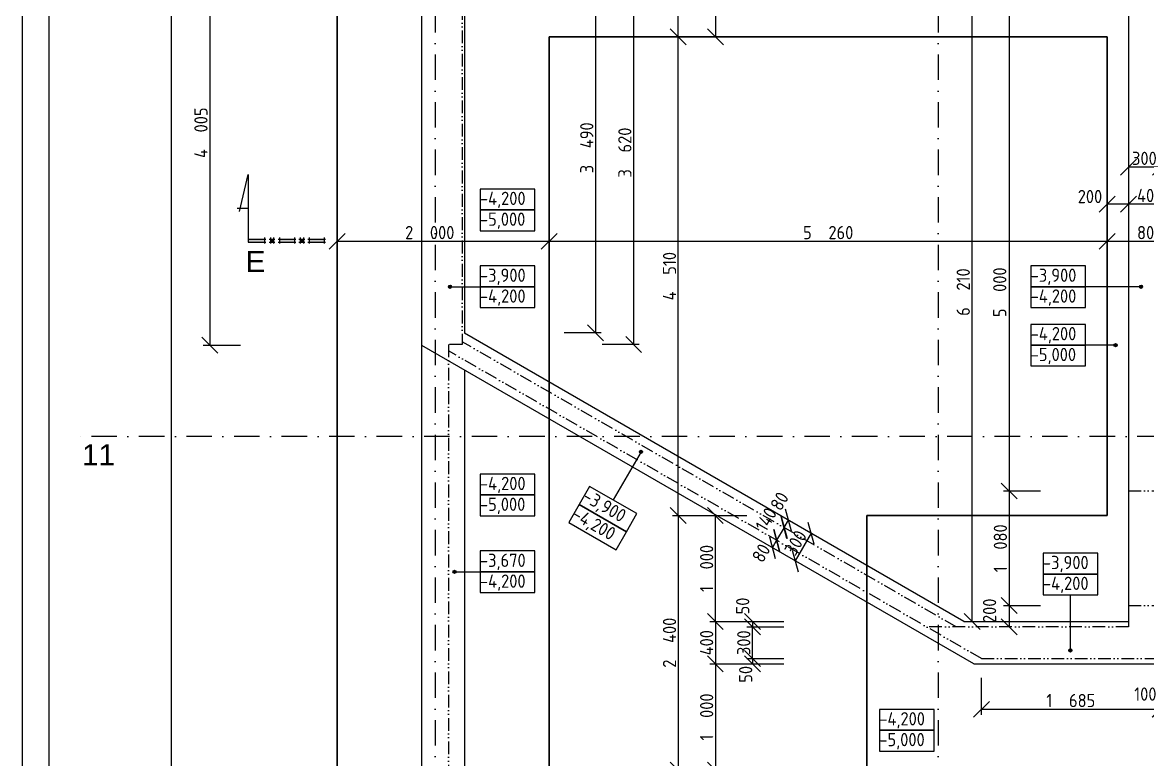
# Model space of a CAD drawing. Extents: x 4511820 to 5180432, y -1526536 to -944957.
# Drawn here: x 5092167 to 5102772, y -1447929 to -1440982 of the extents above; entities that cross this region are included whole.
import ezdxf

# ---------------------------------------------------------------- set-up
doc = ezdxf.new("R2010")
doc.units = 0
doc.header["$MEASUREMENT"] = 0
doc.linetypes.add('ACAD_ISO12W100', pattern=[22, 12, -3, 0.5, -3, 0.5, -3])
doc.linetypes.add('BODKOCIARKOVANA_3', pattern=[5.6, 3, -1.3, 0, -1.3])
doc.layers.get('0').update_dxf_attribs({"linetype": 'CONTINUOUS'})
doc.layers.get('Defpoints').update_dxf_attribs({"color": 61, "linetype": 'CONTINUOUS'})
for name, color, linetype in [('KÓTY', 4, 'CONTINUOUS'), ('MÚRY', 1, 'CONTINUOUS'), ('osi', 253, 'CONTINUOUS'), ('TENKÁ', 7, 'CONTINUOUS')]:
    doc.layers.add(name, color=color, linetype=linetype)
doc.styles.add('styl1', font='arial.ttf')
doc.styles.add('STYLE1', font='isocp.shx')
doc.dimstyles.new('STANDARD-50', dxfattribs={"dimtxt": 125, "dimasz": 150, "dimexe": 10, "dimexo": 200, "dimgap": 20, "dimtad": 1, "dimdsep": 46, "dimlunit": 6, "dimtxsty": 'STYLE1', "dimblk1": 'OBLIQUE', "dimblk2": 'OBLIQUE', "dimsah": 1, "dimcen": 2.5, "dimse1": 1, "dimse2": 1, "dimadec": 0, "dimazin": 0, "dimtfac": 1, "dimtmove": 1, "dimatfit": 3, "dimldrblk": 'OBLIQUE', "dimfxl": 1, "dimtolj": 1, "dimtzin": 0, "dimarcsym": 0})

# ---------------------------------------------------------------- blocks, each defined once
blk = doc.blocks.new('_OBLIQUE')
at = {"color": 0, "linetype": 'ByBlock'}
blk.add_line((-0.5, -0.5), (0.5, 0.5), dxfattribs=at)
blk = doc.blocks.new('*D37733')
at = {"layer": 'Defpoints', "color": 0}
for p in [(5100127, -1445628), (5098348, -1448028), (5100127, -1448028)]:
    blk.add_point(p, dxfattribs=at)
at = {"layer": 'KÓTY', "color": 0, "lineweight": -2}
blk.add_line((5098348, -1445628), (5098348, -1448028), dxfattribs=at)
at = {"layer": 'KÓTY', "color": 0, "linetype": 'ByBlock', "lineweight": -2, "xscale": 150, "yscale": 150, "zscale": 150}
for p, rotation in [((5098348, -1445628), 90), ((5098348, -1448028), 270)]:
    blk.add_blockref('_OBLIQUE', p, dxfattribs=dict(at, rotation=rotation))
at = {"layer": 'KÓTY', "color": 0, "insert": (5098266, -1446828), "char_height": 125, "attachment_point": 5, "rotation": 90, "style": 'STYLE1'}
blk.add_mtext('\\A1;2ﾠ400', dxfattribs=at)
blk = doc.blocks.new('*D37734')
at = {"layer": 'Defpoints', "color": 0}
for p in [(5098348, -1441118), (5100127, -1441118), (5100127, -1445628)]:
    blk.add_point(p, dxfattribs=at)
at = {"layer": 'KÓTY', "color": 0, "lineweight": -2}
blk.add_line((5098348, -1445628), (5098348, -1441118), dxfattribs=at)
at = {"layer": 'KÓTY', "color": 0, "linetype": 'ByBlock', "lineweight": -2, "xscale": 150, "yscale": 150, "zscale": 150}
for p, rotation in [((5098348, -1441118), 90), ((5098348, -1445628), 270)]:
    blk.add_blockref('_OBLIQUE', p, dxfattribs=dict(at, rotation=rotation))
at = {"layer": 'KÓTY', "color": 0, "insert": (5098266, -1443373), "char_height": 125, "attachment_point": 5, "rotation": 90, "style": 'STYLE1'}
blk.add_mtext('\\A1;4ﾠ510', dxfattribs=at)
blk = doc.blocks.new('*D37735')
at = {"layer": 'Defpoints', "color": 0}
for p in [(5098348, -1439318), (5098348, -1439318), (5098348, -1441118)]:
    blk.add_point(p, dxfattribs=at)
at = {"layer": 'KÓTY', "color": 0, "lineweight": -2}
blk.add_line((5098348, -1441118), (5098348, -1439318), dxfattribs=at)
at = {"layer": 'KÓTY', "color": 0, "linetype": 'ByBlock', "lineweight": -2, "xscale": 150, "yscale": 150, "zscale": 150}
for p, rotation in [((5098348, -1439318), 90), ((5098348, -1441118), 270)]:
    blk.add_blockref('_OBLIQUE', p, dxfattribs=dict(at, rotation=rotation))
at = {"layer": 'KÓTY', "color": 0, "insert": (5098266, -1440218), "char_height": 125, "attachment_point": 5, "rotation": 90, "style": 'STYLE1'}
blk.add_mtext('\\A1;1ﾠ800', dxfattribs=at)
blk = doc.blocks.new('*D37738')
at = {"layer": 'Defpoints', "color": 0}
for p in [(5098698.5, -1440418), (5098698.5, -1441118), (5098698.5, -1441118)]:
    blk.add_point(p, dxfattribs=at)
at = {"layer": 'KÓTY', "color": 0, "lineweight": -2}
blk.add_line((5098698.5, -1440418), (5098698.5, -1441118), dxfattribs=at)
at = {"layer": 'KÓTY', "color": 0, "linetype": 'ByBlock', "lineweight": -2, "xscale": 150, "yscale": 150, "zscale": 150}
for p, rotation in [((5098698.5, -1440418), 90), ((5098698.5, -1441118), 270)]:
    blk.add_blockref('_OBLIQUE', p, dxfattribs=dict(at, rotation=rotation))
at = {"layer": 'KÓTY', "color": 0, "insert": (5098616, -1440768), "char_height": 125, "attachment_point": 5, "rotation": 90, "style": 'STYLE1'}
blk.add_mtext('\\A1;700', dxfattribs=at)
blk = doc.blocks.new('*D37741')
at = {"layer": 'Defpoints', "color": 0}
for p in [(5101041, -1446628), (5098698, -1447028), (5101134, -1447028)]:
    blk.add_point(p, dxfattribs=at)
at = {"layer": 'KÓTY', "color": 0, "lineweight": -2}
blk.add_line((5098698, -1446628), (5098698, -1447028), dxfattribs=at)
at = {"layer": 'KÓTY', "color": 0, "linetype": 'ByBlock', "lineweight": -2, "xscale": 150, "yscale": 150, "zscale": 150}
for p, rotation in [((5098698, -1446628), 90), ((5098698, -1447028), 270)]:
    blk.add_blockref('_OBLIQUE', p, dxfattribs=dict(at, rotation=rotation))
at = {"layer": 'KÓTY', "color": 0, "insert": (5098616, -1446828), "char_height": 125, "attachment_point": 5, "rotation": 90, "style": 'STYLE1'}
blk.add_mtext('\\A1;400', dxfattribs=at)
blk = doc.blocks.new('*D37742')
at = {"layer": 'Defpoints', "color": 0}
for p in [(5101134, -1447028), (5098698, -1448028), (5101134, -1448028)]:
    blk.add_point(p, dxfattribs=at)
at = {"layer": 'KÓTY', "color": 0, "lineweight": -2}
blk.add_line((5098698, -1447028), (5098698, -1448028), dxfattribs=at)
at = {"layer": 'KÓTY', "color": 0, "linetype": 'ByBlock', "lineweight": -2, "xscale": 150, "yscale": 150, "zscale": 150}
for p, rotation in [((5098698, -1447028), 90), ((5098698, -1448028), 270)]:
    blk.add_blockref('_OBLIQUE', p, dxfattribs=dict(at, rotation=rotation))
at = {"layer": 'KÓTY', "color": 0, "insert": (5098616, -1447528), "char_height": 125, "attachment_point": 5, "rotation": 90, "style": 'STYLE1'}
blk.add_mtext('\\A1;1ﾠ000', dxfattribs=at)
blk = doc.blocks.new('*D37743')
at = {"layer": 'Defpoints', "color": 0}
for p in [(5098698, -1445628), (5101041, -1445628), (5101041, -1446628)]:
    blk.add_point(p, dxfattribs=at)
at = {"layer": 'KÓTY', "color": 0, "lineweight": -2}
blk.add_line((5098698, -1446628), (5098698, -1445628), dxfattribs=at)
at = {"layer": 'KÓTY', "color": 0, "linetype": 'ByBlock', "lineweight": -2, "xscale": 150, "yscale": 150, "zscale": 150}
for p, rotation in [((5098698, -1445628), 90), ((5098698, -1446628), 270)]:
    blk.add_blockref('_OBLIQUE', p, dxfattribs=dict(at, rotation=rotation))
at = {"layer": 'KÓTY', "color": 0, "insert": (5098616, -1446128), "char_height": 125, "attachment_point": 5, "rotation": 90, "style": 'STYLE1'}
blk.add_mtext('\\A1;1ﾠ000', dxfattribs=at)
blk = doc.blocks.new('*D37744')
at = {"layer": 'Defpoints', "color": 0}
for p in [(5099048, -1446678), (5101207, -1446678), (5101207, -1446978)]:
    blk.add_point(p, dxfattribs=at)
at = {"layer": 'KÓTY', "color": 0, "lineweight": -2}
blk.add_line((5099048, -1446978), (5099048, -1446678), dxfattribs=at)
at = {"layer": 'KÓTY', "color": 0, "linetype": 'ByBlock', "lineweight": -2, "xscale": 150, "yscale": 150, "zscale": 150}
for p, rotation in [((5099048, -1446678), 90), ((5099048, -1446978), 270)]:
    blk.add_blockref('_OBLIQUE', p, dxfattribs=dict(at, rotation=rotation))
at = {"layer": 'KÓTY', "color": 0, "insert": (5098966, -1446828), "char_height": 125, "attachment_point": 5, "rotation": 90, "style": 'STYLE1'}
blk.add_mtext('\\A1;300', dxfattribs=at)
blk = doc.blocks.new('*D37745')
at = {"layer": 'Defpoints', "color": 0}
for p in [(5101207, -1446978), (5099048, -1447028), (5101207, -1447028)]:
    blk.add_point(p, dxfattribs=at)
at = {"layer": 'KÓTY', "color": 0, "lineweight": -2}
blk.add_line((5099048, -1446978), (5099048, -1447028), dxfattribs=at)
at = {"layer": 'KÓTY', "color": 0, "linetype": 'ByBlock', "lineweight": -2, "xscale": 150, "yscale": 150, "zscale": 150}
for p, rotation in [((5099048, -1446978), 90), ((5099048, -1447028), 270)]:
    blk.add_blockref('_OBLIQUE', p, dxfattribs=dict(at, rotation=rotation))
at = {"layer": 'KÓTY', "color": 0, "insert": (5098984, -1447126), "char_height": 125, "attachment_point": 5, "rotation": 90, "style": 'STYLE1'}
blk.add_mtext('\\A1;50', dxfattribs=at)
blk = doc.blocks.new('*D37746')
at = {"layer": 'Defpoints', "color": 0}
for p in [(5099048, -1446678), (5101041, -1446628), (5101041, -1446678)]:
    blk.add_point(p, dxfattribs=at)
at = {"layer": 'KÓTY', "color": 0, "lineweight": -2}
blk.add_line((5099048, -1446628), (5099048, -1446678), dxfattribs=at)
at = {"layer": 'KÓTY', "color": 0, "linetype": 'ByBlock', "lineweight": -2, "xscale": 150, "yscale": 150, "zscale": 150}
for p, rotation in [((5099048, -1446628), 90), ((5099048, -1446678), 270)]:
    blk.add_blockref('_OBLIQUE', p, dxfattribs=dict(at, rotation=rotation))
at = {"layer": 'KÓTY', "color": 0, "insert": (5098956, -1446482), "char_height": 125, "attachment_point": 5, "rotation": 90, "style": 'STYLE1'}
blk.add_mtext('\\A1;50', dxfattribs=at)
blk = doc.blocks.new('*D37749')
at = {"layer": 'Defpoints', "color": 0}
for p in [(5102392.5, -1443045), (5102392.5, -1443045), (5103192.5, -1443458)]:
    blk.add_point(p, dxfattribs=at)
at = {"layer": 'KÓTY', "color": 0, "lineweight": -2}
blk.add_line((5103192.5, -1443045), (5102392.5, -1443045), dxfattribs=at)
at = {"layer": 'KÓTY', "color": 0, "linetype": 'ByBlock', "lineweight": -2, "xscale": 150, "yscale": 150, "zscale": 150, "rotation": 180}
blk.add_blockref('_OBLIQUE', (5102392.5, -1443045), dxfattribs=at)
at = {"layer": 'KÓTY', "color": 0, "linetype": 'ByBlock', "lineweight": -2, "xscale": 150, "yscale": 150, "zscale": 150}
blk.add_blockref('_OBLIQUE', (5103192.5, -1443045), dxfattribs=at)
at = {"layer": 'KÓTY', "color": 0, "insert": (5102792.5, -1442962.5), "char_height": 125, "attachment_point": 5, "style": 'STYLE1'}
blk.add_mtext('\\A1;800', dxfattribs=at)
blk = doc.blocks.new('*D37750')
at = {"layer": 'Defpoints', "color": 0}
for p in [(5097132, -1443045), (5097132, -1443045), (5102392, -1443045)]:
    blk.add_point(p, dxfattribs=at)
at = {"layer": 'KÓTY', "color": 0, "lineweight": -2}
blk.add_line((5102392, -1443045), (5097132, -1443045), dxfattribs=at)
at = {"layer": 'KÓTY', "color": 0, "linetype": 'ByBlock', "lineweight": -2, "xscale": 150, "yscale": 150, "zscale": 150, "rotation": 180}
blk.add_blockref('_OBLIQUE', (5097132, -1443045), dxfattribs=at)
at = {"layer": 'KÓTY', "color": 0, "linetype": 'ByBlock', "lineweight": -2, "xscale": 150, "yscale": 150, "zscale": 150}
blk.add_blockref('_OBLIQUE', (5102392, -1443045), dxfattribs=at)
at = {"layer": 'KÓTY', "color": 0, "insert": (5099762, -1442962), "char_height": 125, "attachment_point": 5, "style": 'STYLE1'}
blk.add_mtext('\\A1;5ﾠ260', dxfattribs=at)
blk = doc.blocks.new('*D37751')
at = {"layer": 'Defpoints', "color": 0}
for p in [(5095132, -1443045), (5095132, -1443045), (5097132, -1443045)]:
    blk.add_point(p, dxfattribs=at)
at = {"layer": 'KÓTY', "color": 0, "lineweight": -2}
blk.add_line((5097132, -1443045), (5095132, -1443045), dxfattribs=at)
at = {"layer": 'KÓTY', "color": 0, "linetype": 'ByBlock', "lineweight": -2, "xscale": 150, "yscale": 150, "zscale": 150, "rotation": 180}
blk.add_blockref('_OBLIQUE', (5095132, -1443045), dxfattribs=at)
at = {"layer": 'KÓTY', "color": 0, "linetype": 'ByBlock', "lineweight": -2, "xscale": 150, "yscale": 150, "zscale": 150}
blk.add_blockref('_OBLIQUE', (5097132, -1443045), dxfattribs=at)
at = {"layer": 'KÓTY', "color": 0, "insert": (5096006, -1442962), "char_height": 125, "attachment_point": 5, "style": 'STYLE1'}
blk.add_mtext('\\A1;2ﾠ000', dxfattribs=at)
blk = doc.blocks.new('*D37759')
at = {"layer": 'Defpoints', "color": 0}
for p in [(5095940, -1440018), (5093932, -1444023), (5095940, -1444023)]:
    blk.add_point(p, dxfattribs=at)
at = {"layer": 'KÓTY', "color": 0, "lineweight": -2, "ltscale": 25}
blk.add_line((5093932, -1440018), (5093932, -1444023), dxfattribs=at)
at = {"layer": 'KÓTY', "color": 0, "linetype": 'ByBlock', "lineweight": -2, "xscale": 150, "yscale": 150, "zscale": 150}
for p, rotation in [((5093932, -1440018), 90), ((5093932, -1444023), 270)]:
    blk.add_blockref('_OBLIQUE', p, dxfattribs=dict(at, rotation=rotation))
at = {"layer": 'KÓTY', "color": 0, "insert": (5093849, -1442021), "char_height": 125, "attachment_point": 5, "rotation": 90, "style": 'STYLE1'}
blk.add_mtext('\\A1;4ﾠ005', dxfattribs=at)
blk = doc.blocks.new('*D37763')
at = {"layer": 'Defpoints', "color": 0}
for p in [(5101132, -1447028), (5102992, -1447028), (5101132, -1448629)]:
    blk.add_point(p, dxfattribs=at)
at = {"layer": 'KÓTY', "color": 0, "lineweight": -2}
blk.add_line((5102992, -1448629), (5101132, -1448629), dxfattribs=at)
at = {"layer": 'KÓTY', "color": 0, "linetype": 'ByBlock', "lineweight": -2, "xscale": 150, "yscale": 150, "zscale": 150, "rotation": 180}
blk.add_blockref('_OBLIQUE', (5101132, -1448629), dxfattribs=at)
at = {"layer": 'KÓTY', "color": 0, "linetype": 'ByBlock', "lineweight": -2, "xscale": 150, "yscale": 150, "zscale": 150}
blk.add_blockref('_OBLIQUE', (5102992, -1448629), dxfattribs=at)
at = {"layer": 'KÓTY', "color": 0, "insert": (5102062, -1448547), "char_height": 125, "attachment_point": 5, "style": 'STYLE1'}
blk.add_mtext('\\A1;1ﾠ860', dxfattribs=at)
blk = doc.blocks.new('*D37765')
at = {"layer": 'Defpoints', "color": 0}
for p in [(5101206, -1446978), (5102891, -1446978), (5101206, -1447456)]:
    blk.add_point(p, dxfattribs=at)
at = {"layer": 'KÓTY', "color": 0, "lineweight": -2}
blk.add_line((5102891, -1447456), (5101206, -1447456), dxfattribs=at)
at = {"layer": 'KÓTY', "color": 0, "linetype": 'ByBlock', "lineweight": -2, "xscale": 150, "yscale": 150, "zscale": 150, "rotation": 180}
blk.add_blockref('_OBLIQUE', (5101206, -1447456), dxfattribs=at)
at = {"layer": 'KÓTY', "color": 0, "linetype": 'ByBlock', "lineweight": -2, "xscale": 150, "yscale": 150, "zscale": 150}
blk.add_blockref('_OBLIQUE', (5102891, -1447456), dxfattribs=at)
at = {"layer": 'KÓTY', "color": 0, "insert": (5102049, -1447373), "char_height": 125, "attachment_point": 5, "style": 'STYLE1'}
blk.add_mtext('\\A1;1ﾠ685', dxfattribs=at)
blk = doc.blocks.new('*D37766')
at = {"layer": 'Defpoints', "color": 0}
for p in [(5102892.5, -1446978), (5102992.5, -1446978), (5102992.5, -1447455.5)]:
    blk.add_point(p, dxfattribs=at)
at = {"layer": 'KÓTY', "color": 0, "lineweight": -2}
blk.add_line((5102892.5, -1447455.5), (5102992.5, -1447455.5), dxfattribs=at)
at = {"layer": 'KÓTY', "color": 0, "linetype": 'ByBlock', "lineweight": -2, "xscale": 150, "yscale": 150, "zscale": 150, "rotation": 180}
blk.add_blockref('_OBLIQUE', (5102892.5, -1447455.5), dxfattribs=at)
at = {"layer": 'KÓTY', "color": 0, "linetype": 'ByBlock', "lineweight": -2, "xscale": 150, "yscale": 150, "zscale": 150}
blk.add_blockref('_OBLIQUE', (5102992.5, -1447455.5), dxfattribs=at)
at = {"layer": 'KÓTY', "color": 0, "insert": (5102751.5, -1447312), "char_height": 125, "attachment_point": 5, "style": 'STYLE1'}
blk.add_mtext('\\A1;100', dxfattribs=at)
blk = doc.blocks.new('*D37769')
at = {"layer": 'Defpoints', "color": 0}
for p in [(5101118, -1440418), (5102242, -1440418), (5102242, -1446628)]:
    blk.add_point(p, dxfattribs=at)
at = {"layer": 'KÓTY', "color": 0, "lineweight": -2}
blk.add_line((5101118, -1446628), (5101118, -1440418), dxfattribs=at)
at = {"layer": 'KÓTY', "color": 0, "linetype": 'ByBlock', "lineweight": -2, "xscale": 150, "yscale": 150, "zscale": 150}
for p, rotation in [((5101118, -1440418), 90), ((5101118, -1446628), 270)]:
    blk.add_blockref('_OBLIQUE', p, dxfattribs=dict(at, rotation=rotation))
at = {"layer": 'KÓTY', "color": 0, "insert": (5101035, -1443523), "char_height": 125, "attachment_point": 5, "rotation": 90, "style": 'STYLE1'}
blk.add_mtext('\\A1;6ﾠ210', dxfattribs=at)
blk = doc.blocks.new('*D37770')
at = {"layer": 'Defpoints', "color": 0}
for p in [(5102592, -1440398), (5101468, -1445398), (5102592, -1445398)]:
    blk.add_point(p, dxfattribs=at)
at = {"layer": 'KÓTY', "color": 0, "lineweight": -2}
blk.add_line((5101468, -1440398), (5101468, -1445398), dxfattribs=at)
at = {"layer": 'KÓTY', "color": 0, "linetype": 'ByBlock', "lineweight": -2, "xscale": 150, "yscale": 150, "zscale": 150}
for p, rotation in [((5101468, -1440398), 90), ((5101468, -1445398), 270)]:
    blk.add_blockref('_OBLIQUE', p, dxfattribs=dict(at, rotation=rotation))
at = {"layer": 'KÓTY', "color": 0, "insert": (5101379, -1443525), "char_height": 125, "attachment_point": 5, "rotation": 90, "style": 'STYLE1'}
blk.add_mtext('\\A1;5ﾠ000', dxfattribs=at)
blk = doc.blocks.new('*D37771')
at = {"layer": 'Defpoints', "color": 0}
for p in [(5102592, -1445398), (5101468, -1446478), (5102592, -1446478)]:
    blk.add_point(p, dxfattribs=at)
at = {"layer": 'KÓTY', "color": 0, "lineweight": -2}
blk.add_line((5101468, -1445398), (5101468, -1446478), dxfattribs=at)
at = {"layer": 'KÓTY', "color": 0, "linetype": 'ByBlock', "lineweight": -2, "xscale": 150, "yscale": 150, "zscale": 150}
for p, rotation in [((5101468, -1445398), 90), ((5101468, -1446478), 270)]:
    blk.add_blockref('_OBLIQUE', p, dxfattribs=dict(at, rotation=rotation))
at = {"layer": 'KÓTY', "color": 0, "insert": (5101385, -1445938), "char_height": 125, "attachment_point": 5, "rotation": 90, "style": 'STYLE1'}
blk.add_mtext('\\A1;1ﾠ080', dxfattribs=at)
blk = doc.blocks.new('*D37772')
at = {"layer": 'Defpoints', "color": 0}
for p in [(5102592, -1446478), (5101468, -1446678), (5102592, -1446678)]:
    blk.add_point(p, dxfattribs=at)
at = {"layer": 'KÓTY', "color": 0, "lineweight": -2}
blk.add_line((5101468, -1446478), (5101468, -1446678), dxfattribs=at)
at = {"layer": 'KÓTY', "color": 0, "linetype": 'ByBlock', "lineweight": -2, "xscale": 150, "yscale": 150, "zscale": 150}
for p, rotation in [((5101468, -1446478), 90), ((5101468, -1446678), 270)]:
    blk.add_blockref('_OBLIQUE', p, dxfattribs=dict(at, rotation=rotation))
at = {"layer": 'KÓTY', "color": 0, "insert": (5101283, -1446527), "char_height": 125, "attachment_point": 5, "rotation": 90, "style": 'STYLE1'}
blk.add_mtext('\\A1;200', dxfattribs=at)
blk = doc.blocks.new('*D37773')
at = {"layer": 'Defpoints', "color": 0}
for p in [(5096332, -1440418), (5096332, -1443908), (5097569, -1443908)]:
    blk.add_point(p, dxfattribs=at)
at = {"layer": 'KÓTY', "color": 0, "lineweight": -2}
blk.add_line((5097569, -1440418), (5097569, -1443908), dxfattribs=at)
at = {"layer": 'KÓTY', "color": 0, "linetype": 'ByBlock', "lineweight": -2, "xscale": 150, "yscale": 150, "zscale": 150}
for p, rotation in [((5097569, -1440418), 90), ((5097569, -1443908), 270)]:
    blk.add_blockref('_OBLIQUE', p, dxfattribs=dict(at, rotation=rotation))
at = {"layer": 'KÓTY', "color": 0, "insert": (5097486, -1442163), "char_height": 125, "attachment_point": 5, "rotation": 90, "style": 'STYLE1'}
blk.add_mtext('\\A1;3ﾠ490', dxfattribs=at)
blk = doc.blocks.new('*D37774')
at = {"layer": 'Defpoints', "color": 0}
for p in [(5099451, -1446057), (5100127, -1446101), (5099977, -1446360)]:
    blk.add_point(p, dxfattribs=at)
at = {"layer": 'KÓTY', "color": 0, "lineweight": -2}
blk.add_line((5099601, -1445797), (5099451, -1446057), dxfattribs=at)
at = {"layer": 'KÓTY', "color": 0, "linetype": 'ByBlock', "lineweight": -2, "xscale": 150, "yscale": 150, "zscale": 150}
for p, rotation in [((5099601, -1445797), 59.99999999998204), ((5099451, -1446057), 239.999999999982)]:
    blk.add_blockref('_OBLIQUE', p, dxfattribs=dict(at, rotation=rotation))
at = {"layer": 'KÓTY', "color": 0, "insert": (5099455, -1445886), "char_height": 125, "attachment_point": 5, "rotation": 60, "style": 'STYLE1'}
blk.add_mtext('\\A1;300', dxfattribs=at)
blk = doc.blocks.new('*D37776')
at = {"layer": 'Defpoints', "color": 0}
for p in [(5099276, -1445863), (5099561, -1445866), (5099491, -1445987)]:
    blk.add_point(p, dxfattribs=at)
at = {"layer": 'KÓTY', "color": 0, "lineweight": -2}
blk.add_line((5099346, -1445742), (5099276, -1445863), dxfattribs=at)
at = {"layer": 'KÓTY', "color": 0, "linetype": 'ByBlock', "lineweight": -2, "xscale": 150, "yscale": 150, "zscale": 150}
for p, rotation in [((5099346, -1445742), 59.99999999998522), ((5099276, -1445863), 239.9999999999852)]:
    blk.add_blockref('_OBLIQUE', p, dxfattribs=dict(at, rotation=rotation))
at = {"layer": 'KÓTY', "color": 0, "insert": (5099176, -1445666), "char_height": 125, "attachment_point": 5, "rotation": 60, "style": 'STYLE1'}
blk.add_mtext('\\A1;140', dxfattribs=at)
blk = doc.blocks.new('*D37777')
at = {"layer": 'Defpoints', "color": 0}
for p in [(5099387, -1445673), (5099601, -1445797), (5099561, -1445866)]:
    blk.add_point(p, dxfattribs=at)
at = {"layer": 'KÓTY', "color": 0, "lineweight": -2}
blk.add_line((5099347, -1445742), (5099387, -1445673), dxfattribs=at)
at = {"layer": 'KÓTY', "color": 0, "linetype": 'ByBlock', "lineweight": -2, "xscale": 150, "yscale": 150, "zscale": 150}
for p, rotation in [((5099347, -1445742), 240.0000000000209), ((5099387, -1445673), 60.00000000002097)]:
    blk.add_blockref('_OBLIQUE', p, dxfattribs=dict(at, rotation=rotation))
at = {"layer": 'KÓTY', "color": 0, "insert": (5099302, -1445494), "char_height": 125, "attachment_point": 5, "rotation": 60, "style": 'STYLE1'}
blk.add_mtext('\\A1;80', dxfattribs=at)
blk = doc.blocks.new('*D37778')
at = {"layer": 'Defpoints', "color": 0}
for p in [(5099236, -1445932), (5099246, -1445938), (5099286, -1445869)]:
    blk.add_point(p, dxfattribs=at)
at = {"layer": 'KÓTY', "color": 0, "lineweight": -2}
blk.add_line((5099276, -1445863), (5099236, -1445932), dxfattribs=at)
at = {"layer": 'KÓTY', "color": 0, "linetype": 'ByBlock', "lineweight": -2, "xscale": 150, "yscale": 150, "zscale": 150}
for p, rotation in [((5099236, -1445932), 240.0000000001043), ((5099276, -1445863), 60.00000000010434)]:
    blk.add_blockref('_OBLIQUE', p, dxfattribs=dict(at, rotation=rotation))
at = {"layer": 'KÓTY', "color": 0, "insert": (5099130, -1445983), "char_height": 125, "attachment_point": 5, "rotation": 60, "style": 'STYLE1'}
blk.add_mtext('\\A1;80', dxfattribs=at)
blk = doc.blocks.new('*D37779')
at = {"layer": 'Defpoints', "color": 0}
for p in [(5096312, -1440398), (5096247, -1444018), (5097928, -1444018)]:
    blk.add_point(p, dxfattribs=at)
at = {"layer": 'KÓTY', "color": 0, "lineweight": -2}
blk.add_line((5097928, -1440398), (5097928, -1444018), dxfattribs=at)
at = {"layer": 'KÓTY', "color": 0, "linetype": 'ByBlock', "lineweight": -2, "xscale": 150, "yscale": 150, "zscale": 150}
for p, rotation in [((5097928, -1440398), 90), ((5097928, -1444018), 270)]:
    blk.add_blockref('_OBLIQUE', p, dxfattribs=dict(at, rotation=rotation))
at = {"layer": 'KÓTY', "color": 0, "insert": (5097845, -1442208), "char_height": 125, "attachment_point": 5, "rotation": 90, "style": 'STYLE1'}
blk.add_mtext('\\A1;3ﾠ620', dxfattribs=at)
blk = doc.blocks.new('*D37782')
at = {"layer": 'Defpoints', "color": 0}
for p in [(5102592.5, -1442695), (5102592.5, -1442695), (5102992.5, -1442695)]:
    blk.add_point(p, dxfattribs=at)
at = {"layer": 'KÓTY', "color": 0, "lineweight": -2}
blk.add_line((5102992.5, -1442695), (5102592.5, -1442695), dxfattribs=at)
at = {"layer": 'KÓTY', "color": 0, "linetype": 'ByBlock', "lineweight": -2, "xscale": 150, "yscale": 150, "zscale": 150, "rotation": 180}
blk.add_blockref('_OBLIQUE', (5102592.5, -1442695), dxfattribs=at)
at = {"layer": 'KÓTY', "color": 0, "linetype": 'ByBlock', "lineweight": -2, "xscale": 150, "yscale": 150, "zscale": 150}
blk.add_blockref('_OBLIQUE', (5102992.5, -1442695), dxfattribs=at)
at = {"layer": 'KÓTY', "color": 0, "insert": (5102792.5, -1442612.5), "char_height": 125, "attachment_point": 5, "style": 'STYLE1'}
blk.add_mtext('\\A1;400', dxfattribs=at)
blk = doc.blocks.new('*D37784')
at = {"layer": 'Defpoints', "color": 0}
for p in [(5102392.5, -1442695), (5102392.5, -1442695), (5102592.5, -1442695)]:
    blk.add_point(p, dxfattribs=at)
at = {"layer": 'KÓTY', "color": 0, "lineweight": -2}
blk.add_line((5102592.5, -1442695), (5102392.5, -1442695), dxfattribs=at)
at = {"layer": 'KÓTY', "color": 0, "linetype": 'ByBlock', "lineweight": -2, "xscale": 150, "yscale": 150, "zscale": 150, "rotation": 180}
blk.add_blockref('_OBLIQUE', (5102392.5, -1442695), dxfattribs=at)
at = {"layer": 'KÓTY', "color": 0, "linetype": 'ByBlock', "lineweight": -2, "xscale": 150, "yscale": 150, "zscale": 150}
blk.add_blockref('_OBLIQUE', (5102592.5, -1442695), dxfattribs=at)
at = {"layer": 'KÓTY', "color": 0, "insert": (5102229.5, -1442622.5), "char_height": 125, "attachment_point": 5, "style": 'STYLE1'}
blk.add_mtext('\\A1;200', dxfattribs=at)
blk = doc.blocks.new('*D37785')
at = {"layer": 'Defpoints', "color": 0}
for p in [(5102592.5, -1442345), (5102592.5, -1442695), (5102892.5, -1442695)]:
    blk.add_point(p, dxfattribs=at)
at = {"layer": 'KÓTY', "color": 0, "lineweight": -2}
blk.add_line((5102892.5, -1442345), (5102592.5, -1442345), dxfattribs=at)
at = {"layer": 'KÓTY', "color": 0, "linetype": 'ByBlock', "lineweight": -2, "xscale": 150, "yscale": 150, "zscale": 150, "rotation": 180}
blk.add_blockref('_OBLIQUE', (5102592.5, -1442345), dxfattribs=at)
at = {"layer": 'KÓTY', "color": 0, "linetype": 'ByBlock', "lineweight": -2, "xscale": 150, "yscale": 150, "zscale": 150}
blk.add_blockref('_OBLIQUE', (5102892.5, -1442345), dxfattribs=at)
at = {"layer": 'KÓTY', "color": 0, "insert": (5102742.5, -1442262.5), "char_height": 125, "attachment_point": 5, "style": 'STYLE1'}
blk.add_mtext('\\A1;300', dxfattribs=at)
blk = doc.blocks.new('*D55220')
at = {"layer": 'Defpoints', "color": 0}
for p in [(5093571, -1439318), (5095932, -1439318), (5095932, -1466408)]:
    blk.add_point(p, dxfattribs=at)
at = {"layer": 'KÓTY', "color": 0, "lineweight": -2}
blk.add_line((5093571, -1466408), (5093571, -1439318), dxfattribs=at)
at = {"layer": 'KÓTY', "color": 0, "linetype": 'ByBlock', "lineweight": -2, "xscale": 150, "yscale": 150, "zscale": 150}
for p, rotation in [((5093571, -1439318), 90), ((5093571, -1466408), 270)]:
    blk.add_blockref('_OBLIQUE', p, dxfattribs=dict(at, rotation=rotation))
at = {"layer": 'KÓTY', "color": 0, "insert": (5093489, -1452863), "char_height": 125, "attachment_point": 5, "rotation": 90, "style": 'STYLE1'}
blk.add_mtext('\\A1;27ﾠ090', dxfattribs=at)

msp = doc.modelspace()

# ---------------------------------------------------------------- hatches: boundary and pattern name
at = {"layer": 'KÓTY', "ltscale": 0.25}
for points in [[(5096197, -1443487.75, -1), (5096197, -1443457.75, -1)], [(5102711, -1443487.75, 1), (5102711, -1443457.75, 1)], [(5102470.5, -1444038.5, 1), (5102470.5, -1444008.5, 1)], [(5097984.852, -1445021.378, -1), (5098010.832, -1445036.378, -1)], [(5096239.5, -1446174.75, -1), (5096239.5, -1446144.75, -1)], [(5102030, -1446900.934, 1), (5102060, -1446900.934, 1)]]:
    msp.add_hatch(color=256, dxfattribs=at).paths.add_polyline_path(points)
at = {"layer": 'TENKÁ'}
h = msp.add_hatch(color=256, dxfattribs=at)
h.dxf.hatch_style = 1
h.paths.add_polyline_path([(5094448.75, -1443051.277), (5094295.125, -1443051.277), (5094295.125, -1443025.402), (5094448.75, -1443025.402)])
h = msp.add_hatch(color=256, dxfattribs=at)
h.dxf.hatch_style = 1
h.paths.add_polyline_path([(5094503.625, -1443051.277), (5094503.625, -1443025.402), (5094533.875, -1443025.402), (5094533.875, -1443051.277)])
h = msp.add_hatch(color=256, dxfattribs=at)
h.dxf.hatch_style = 1
h.paths.add_polyline_path([(5094729.875, -1443051.277), (5094588.75, -1443051.277), (5094588.75, -1443025.402), (5094729.875, -1443025.402)])
h = msp.add_hatch(color=256, dxfattribs=at)
h.dxf.hatch_style = 1
h.paths.add_polyline_path([(5094784.75, -1443051.277), (5094784.75, -1443025.402), (5094815, -1443025.402), (5094815, -1443051.277)])
h = msp.add_hatch(color=256, dxfattribs=at)
h.dxf.hatch_style = 1
h.paths.add_polyline_path([(5094869.875, -1443051.277), (5094869.875, -1443025.402), (5095011, -1443025.402), (5095011, -1443051.277)])

# ---------------------------------------------------------------- linework, layer by layer
at = {"layer": 'KÓTY'}
for p, q in [((5096197, -1443472.75), (5096480.684, -1443472.75)), ((5102711, -1443472.75), (5102186.816, -1443472.75)), ((5097622.403, -1443908), (5097272.403, -1443908)), ((5097981.403, -1444018), (5097631.403, -1444018)), ((5102470.5, -1444023.5), (5102186.816, -1444023.5)), ((5097997.842, -1445028.878), (5097735.75, -1445482.835)), ((5101414.597, -1445398), (5101764.597, -1445398)), ((5098295.097, -1445628), (5098645.097, -1445628)), ((5098645.097, -1445628), (5098995.097, -1445628)), ((5096224.5, -1446159.75), (5096480.684, -1446159.75)), ((5102045, -1446900.934), (5102045, -1446376.75)), ((5101414.597, -1446478), (5101764.597, -1446478)), ((5098645.097, -1446628), (5098995.097, -1446628)), ((5098995.097, -1446628), (5099345.097, -1446628)), ((5098995.097, -1446678), (5099345.097, -1446678)), ((5098995.097, -1446978), (5099345.097, -1446978)), ((5098645.097, -1447028), (5098995.097, -1447028)), ((5098995.097, -1447028), (5099345.097, -1447028)), ((5101206.1, -1447508.903), (5101206.1, -1447158.903))]:
    msp.add_line(p, q, dxfattribs=at)
at = {"layer": 'KÓTY', "ltscale": 25}
msp.add_line((5093871.097, -1444023), (5094221.097, -1444023), dxfattribs=at)
at = {"layer": 'KÓTY', "ltscale": 0.25}
for centre in [(5096197, -1443472.75), (5102711, -1443472.75), (5102470.5, -1444023.5), (5097997.842, -1445028.878), (5096239.5, -1446159.75), (5102045, -1446900.934)]:
    msp.add_circle(centre, 15, dxfattribs=at)
at = {"layer": 'MÚRY', "linetype": 'Continuous', "lineweight": 30}
for p, q in [((5095132.5, -1439318), (5095132.5, -1467812.5)), ((5097132.5, -1441118), (5097132.5, -1467812.5)), ((5097132.5, -1441118), (5102392.5, -1441118)), ((5102392.5, -1445628), (5102392.5, -1441118)), ((5100127.5, -1448028), (5100127.5, -1445628)), ((5100127.5, -1445628), (5102392.5, -1445628))]:
    msp.add_line(p, q, dxfattribs=at)
at = {"layer": 'osi', "linetype": 'BODKOCIARKOVANA_3', "ltscale": 80}
for p, q in [((5096057.5, -1437250.906), (5096057.5, -1469218.809)), ((5100797.5, -1437250.906), (5100797.5, -1469178.809)), ((5158927.164, -1444883), (5092648, -1444883))]:
    msp.add_line(p, q, dxfattribs=at)
at = {"layer": 'TENKÁ', "color": 7}
for p, q in [((5092166.96, -1469935.424), (5092166.96, -1436577.046)), ((5092416.96, -1469685.424), (5092416.96, -1436827.046))]:
    msp.add_line(p, q, dxfattribs=at)
at = {"layer": 'TENKÁ', "linetype": 'Continuous', "lineweight": 25}
for p, q in [((5095932.5, -1466458), (5095932.5, -1440018)), ((5096332.5, -1440418), (5096332.5, -1443909.605)), ((5102592.5, -1440418), (5102592.5, -1446628)), ((5101040.897, -1446628), (5096332.5, -1443909.605)), ((5101133.718, -1447028), (5095932.5, -1444025.076)), ((5096332.5, -1444256.016), (5096332.5, -1466458)), ((5101040.897, -1446628), (5102592.5, -1446628)), ((5101133.718, -1447028), (5102992.5, -1447028))]:
    msp.add_line(p, q, dxfattribs=at)
at = {"layer": 'TENKÁ', "color": 40, "linetype": 'ACAD_ISO12W100', "ltscale": 10}
for p, q in [((5096312.5, -1440398), (5096312.5, -1444018)), ((5096182.5, -1444018), (5096182.5, -1466408)), ((5096312.5, -1444018), (5096182.5, -1444018)), ((5100967.5, -1446678), (5096312.5, -1443990.434)), ((5101207.115, -1446978), (5096182.5, -1444077.037)), ((5102592.5, -1445398), (5102892.5, -1445398)), ((5102592.5, -1446478), (5102892.5, -1446478)), ((5102592.5, -1446678), (5100687.5, -1446678)), ((5102592.5, -1446628), (5102592.5, -1446678)), ((5101207.115, -1446978), (5102892.5, -1446978))]:
    msp.add_line(p, q, dxfattribs=at)
at = {"layer": 'TENKÁ'}
for p, q in [((5094212, -1442764.902), (5094295.125, -1442416.277)), ((5094295.125, -1442416.277), (5094295.125, -1443051.277)), ((5094295.125, -1442733.777), (5094191.875, -1442733.777)), ((5094295.125, -1443025.402), (5094461.25, -1443025.402)), ((5094295.125, -1443051.277), (5094461.25, -1443051.277)), ((5094448.75, -1443009.152), (5094448.75, -1443066.152)), ((5094491.125, -1443025.402), (5094546.375, -1443025.402)), ((5094491.125, -1443051.277), (5094546.375, -1443051.277)), ((5094503.625, -1443009.152), (5094503.625, -1443066.152)), ((5094533.875, -1443009.152), (5094533.875, -1443066.152)), ((5094576.25, -1443025.402), (5094742.375, -1443025.402)), ((5094576.25, -1443051.277), (5094742.375, -1443051.277)), ((5094588.75, -1443009.152), (5094588.75, -1443066.152)), ((5094729.875, -1443009.152), (5094729.875, -1443066.152)), ((5094772.25, -1443025.402), (5094827.5, -1443025.402)), ((5094772.25, -1443051.277), (5094827.5, -1443051.277)), ((5094784.75, -1443009.152), (5094784.75, -1443066.152)), ((5094815, -1443009.152), (5094815, -1443066.152)), ((5094857.375, -1443025.402), (5095023.5, -1443025.402)), ((5094857.375, -1443051.277), (5095023.5, -1443051.277)), ((5094869.875, -1443009.152), (5094869.875, -1443066.152)), ((5095011, -1443009.152), (5095011, -1443066.152))]:
    msp.add_line(p, q, dxfattribs=at)
at = {"layer": 'TENKÁ', "ltscale": 0.25}
for points in [[(5096995.316, -1442748.302), (5096995.316, -1442552.052), (5096480.684, -1442552.052), (5096480.684, -1442748.302)], [(5096995.316, -1442944.552), (5096995.316, -1442748.302), (5096480.684, -1442748.302), (5096480.684, -1442944.552)], [(5096995.316, -1443472.75), (5096995.316, -1443276.5), (5096480.684, -1443276.5), (5096480.684, -1443472.75)], [(5102186.816, -1443472.75), (5102186.816, -1443276.5), (5101672.184, -1443276.5), (5101672.184, -1443472.75)], [(5096995.316, -1443669), (5096995.316, -1443472.75), (5096480.684, -1443472.75), (5096480.684, -1443669)], [(5102186.816, -1443669), (5102186.816, -1443472.75), (5101672.184, -1443472.75), (5101672.184, -1443669)], [(5102186.816, -1444023.5), (5102186.816, -1443827.25), (5101672.184, -1443827.25), (5101672.184, -1444023.5)], [(5102186.816, -1444219.75), (5102186.816, -1444023.5), (5101672.184, -1444023.5), (5101672.184, -1444219.75)], [(5096995.316, -1445435.302), (5096995.316, -1445239.052), (5096480.684, -1445239.052), (5096480.684, -1445435.302)], [(5097860.467, -1445781.451), (5097958.592, -1445611.493), (5097512.908, -1445354.177), (5097414.783, -1445524.135)], [(5096995.316, -1445631.552), (5096995.316, -1445435.302), (5096480.684, -1445435.302), (5096480.684, -1445631.552)], [(5097762.342, -1445951.408), (5097860.467, -1445781.451), (5097414.783, -1445524.135), (5097316.658, -1445694.092)], [(5096995.316, -1446159.75), (5096995.316, -1445963.5), (5096480.684, -1445963.5), (5096480.684, -1446159.75)], [(5102302.316, -1446180.5), (5102302.316, -1445984.25), (5101787.684, -1445984.25), (5101787.684, -1446180.5)], [(5096995.316, -1446356), (5096995.316, -1446159.75), (5096480.684, -1446159.75), (5096480.684, -1446356)], [(5102302.316, -1446376.75), (5102302.316, -1446180.5), (5101787.684, -1446180.5), (5101787.684, -1446376.75)], [(5100760, -1447653.5), (5100760, -1447457.25), (5100245.368, -1447457.25), (5100245.368, -1447653.5)], [(5100760, -1447849.75), (5100760, -1447653.5), (5100245.368, -1447653.5), (5100245.368, -1447849.75)]]:
    msp.add_lwpolyline(points, close=True, dxfattribs=at)

# ---------------------------------------------------------------- texts
for s, height, style, p in [('-4,200', 125, 'STYLE1', (5096479.573, -1442702.253)), ('-5,000', 125, 'STYLE1', (5096479.573, -1442898.503)), ('E', 200, 'styl1', (5094270.139, -1443334.594)), ('-3,900', 125, 'STYLE1', (5096479.573, -1443426.701)), ('-3,900', 125, 'STYLE1', (5101671.073, -1443426.701)), ('-4,200', 125, 'STYLE1', (5096479.573, -1443622.951)), ('-4,200', 125, 'STYLE1', (5101671.073, -1443622.951)), ('-4,200', 125, 'STYLE1', (5101671.073, -1443977.451)), ('-5,000', 125, 'STYLE1', (5101671.073, -1444173.701)), ('11', 200, 'styl1', (5092728.144, -1445157.269)), ('-4,200', 125, 'STYLE1', (5096479.573, -1445389.253)), ('-5,000', 125, 'STYLE1', (5096479.573, -1445585.503)), ('-3,670', 125, 'STYLE1', (5096479.573, -1446113.701)), ('-3,900', 125, 'STYLE1', (5101786.573, -1446134.451)), ('-4,200', 125, 'STYLE1', (5096479.573, -1446309.951)), ('-4,200', 125, 'STYLE1', (5101786.573, -1446330.701)), ('-4,200', 125, 'STYLE1', (5100244.257, -1447607.451)), ('-5,000', 125, 'STYLE1', (5100244.257, -1447803.701))]:
    msp.add_text(s, height=height, dxfattribs=dict(at, style=style)).set_placement(p)
at = {"layer": 'TENKÁ', "ltscale": 0.25, "style": 'STYLE1'}
for s, p in [('-3,900', (5097436.845, -1445483.7)), ('-4,200', (5097338.72, -1445653.657))]:
    msp.add_text(s, height=125, rotation=330, dxfattribs=at).set_placement(p)

# ---------------------------------------------------------------- dimensions: what is measured, and where the dimension line sits
at = {"layer": 'KÓTY'}
for base, p1, p2, picture, middle in [((5093571.135, -1439318), (5095932.5, -1466408), (5095932.5, -1439318), '*D55220', (5093488.592, -1452863)), ((5098348.5, -1439318), (5098348.5, -1441118), (5098348.5, -1439318), '*D37735', (5098265.957, -1440218)), ((5097928, -1444018), (5096312.5, -1440398), (5096247.5, -1444018), '*D37779', (5097845.457, -1442208)), ((5097569, -1443908), (5096332.5, -1440418), (5096332.5, -1443908), '*D37773', (5097486.457, -1442163)), ((5098698.5, -1441118), (5098698.5, -1440418), (5098698.5, -1441118), '*D37738', (5098616, -1440768)), ((5101118, -1440418), (5102242.5, -1446628), (5102242.5, -1440418), '*D37769', (5101035.457, -1443523)), ((5098348.5, -1441118), (5100127.5, -1445628), (5100127.5, -1441118), '*D37734', (5098265.957, -1443373)), ((5101468, -1446478), (5102592.5, -1445398), (5102592.5, -1446478), '*D37771', (5101385.457, -1445938)), ((5098348.5, -1448028), (5100127.5, -1445628), (5100127.5, -1448028), '*D37733', (5098265.957, -1446828)), ((5098698.5, -1445628), (5101040.897, -1446628), (5101040.897, -1445628), '*D37743', (5098615.957, -1446128)), ((5101468, -1446678), (5102592.5, -1446478), (5102592.5, -1446678), '*D37772', (5101283, -1446527.25)), ((5098698.5, -1447028), (5101040.897, -1446628), (5101133.718, -1447028), '*D37741', (5098616, -1446828)), ((5099048.5, -1446678), (5101207.115, -1446978), (5101207.115, -1446678), '*D37744', (5098966, -1446828)), ((5098698.5, -1448028), (5101133.718, -1447028), (5101133.718, -1448028), '*D37742', (5098615.957, -1447528))]:
    dim = msp.add_linear_dim(base=base, p1=p1, p2=p2, angle=90, dimstyle='STANDARD-50', override={"dimtxsty": 'STYLE1', "dimldrblk": 'OBLIQUE'}, dxfattribs=at)
    dim.commit()
    dim.dimension.update_dxf_attribs({"geometry": picture, "text_midpoint": middle})
at = {"layer": 'KÓTY', "ltscale": 25}
dim = msp.add_linear_dim(base=(5093932, -1444023), p1=(5095940, -1440018), p2=(5095940, -1444023), angle=90, dimstyle='STANDARD-50', dxfattribs=at)
dim.commit()
dim.dimension.update_dxf_attribs({"geometry": '*D37759', "text_midpoint": (5093849.457, -1442020.5)})
at = {"layer": 'KÓTY'}
for base, p1, p2, angle, picture, middle, dimtype in [((5101468, -1445398), (5102592.5, -1440398), (5102592.5, -1445398), 90, '*D37770', (5101462, -1443525), 160), ((5099386.989, -1445673.115), (5099561.33, -1445866.147), (5099601.33, -1445796.865), 60, '*D37777', (5099373, -1445535.5), 161), ((5099236.214, -1445932.475), (5099285.987, -1445868.836), (5099245.987, -1445938.118), 240, '*D37778', (5099201.5, -1446024), 161), ((5099048.5, -1446678), (5101040.897, -1446628), (5101040.897, -1446678), 90, '*D37746', (5099039, -1446482.5), 160), ((5099048.5, -1447028), (5101207.115, -1446978), (5101207.115, -1447028), 90, '*D37745', (5099066.5, -1447126.5), 160)]:
    dim = msp.add_linear_dim(base=base, p1=p1, p2=p2, angle=angle, dimstyle='STANDARD-50', override={"dimtxsty": 'STYLE1', "dimldrblk": 'OBLIQUE'}, dxfattribs=at)
    dim.commit()
    dim.dimension.update_dxf_attribs({"geometry": picture, "text_midpoint": middle, "dimtype": dimtype})
for base, p1, p2, picture, middle in [((5102592.5, -1442345), (5102892.5, -1442695), (5102592.5, -1442695), '*D37785', (5102742.5, -1442262.5)), ((5102592.5, -1442695), (5102992.5, -1442695), (5102592.5, -1442695), '*D37782', (5102792.5, -1442612.5)), ((5097132.5, -1443045), (5102392.5, -1443045), (5097132.5, -1443045), '*D37750', (5099762.5, -1442962.457)), ((5102392.5, -1443045), (5103192.5, -1443458), (5102392.5, -1443045), '*D37749', (5102792.5, -1442962.5)), ((5101206.1, -1447455.5), (5102891.1, -1446978), (5101206.1, -1446978), '*D37765', (5102048.6, -1447372.957)), ((5101132.5, -1448629.5), (5102992.5, -1447028), (5101132.5, -1447028), '*D37763', (5102062.5, -1448546.957))]:
    dim = msp.add_linear_dim(base=base, p1=p1, p2=p2, dimstyle='STANDARD-50', override={"dimtxsty": 'STYLE1', "dimldrblk": 'OBLIQUE'}, dxfattribs=at)
    dim.commit()
    dim.dimension.update_dxf_attribs({"geometry": picture, "text_midpoint": middle})
for base, p1, p2, picture, middle in [((5102392.5, -1442695), (5102592.5, -1442695), (5102392.5, -1442695), '*D37784', (5102229.5, -1442705)), ((5095132.5, -1443045), (5097132.5, -1443045), (5095132.5, -1443045), '*D37751', (5096006.5, -1443045)), ((5102992.5, -1447455.5), (5102892.5, -1446978), (5102992.5, -1446978), '*D37766', (5102751.5, -1447394.5))]:
    dim = msp.add_linear_dim(base=base, p1=p1, p2=p2, dimstyle='STANDARD-50', override={"dimtxsty": 'STYLE1', "dimldrblk": 'OBLIQUE'}, dxfattribs=at)
    dim.commit()
    dim.dimension.update_dxf_attribs({"geometry": picture, "text_midpoint": middle, "dimtype": 160})
for p1, p2, distance, picture, middle in [((5099561.33, -1445866.147), (5099491.33, -1445987.391), -248.395, '*D37776', (5099176.374, -1445666.121)), ((5100127.5, -1446100.65), (5099977.5, -1446360.457), -607.569, '*D37774', (5099454.883, -1445885.519))]:
    dim = msp.add_aligned_dim(p1=p1, p2=p2, distance=distance, dimstyle='STANDARD-50', override={"dimtxsty": 'STYLE1', "dimldrblk": 'OBLIQUE'}, dxfattribs=at)
    dim.commit()
    dim.dimension.update_dxf_attribs({"geometry": picture, "text_midpoint": middle})

doc.saveas('drawing.dxf')
